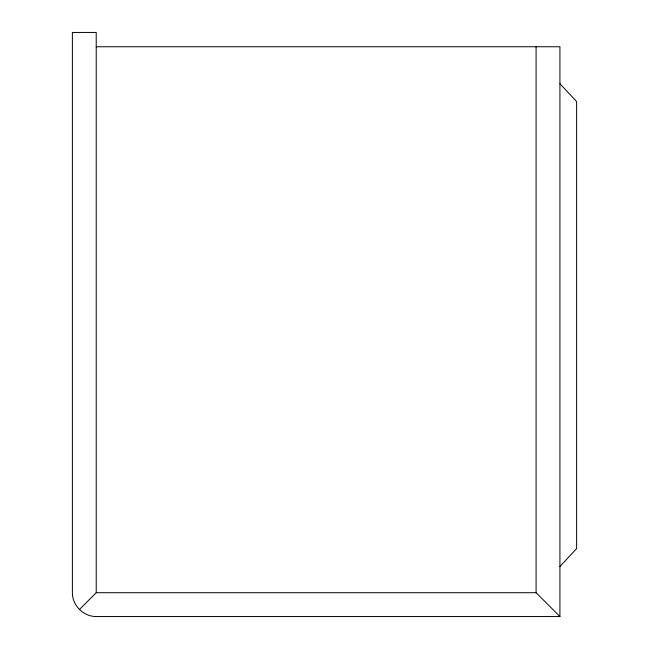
<?xml version="1.0" encoding="UTF-8"?>
<svg xmlns="http://www.w3.org/2000/svg" width="649" height="649" viewBox="0 0 649 649"><rect width="100%" height="100%" fill="white"/><g stroke="black" fill="none" stroke-linecap="round" stroke-linejoin="round"><path stroke-width="0.97" d="M559.925 566.488L576.62 548.6L576.62 101.585L559.925 83.705M79.365 609.565L96.222 592.707L96.222 32.45L72.38 32.45L72.38 592.707C72.307 605.468 83.461 616.631 96.222 616.55L559.925 616.55L559.925 46.752L96.222 46.752M96.222 592.707L536.09 592.707L559.925 616.55M536.09 46.752L536.09 592.707"/></g></svg>
